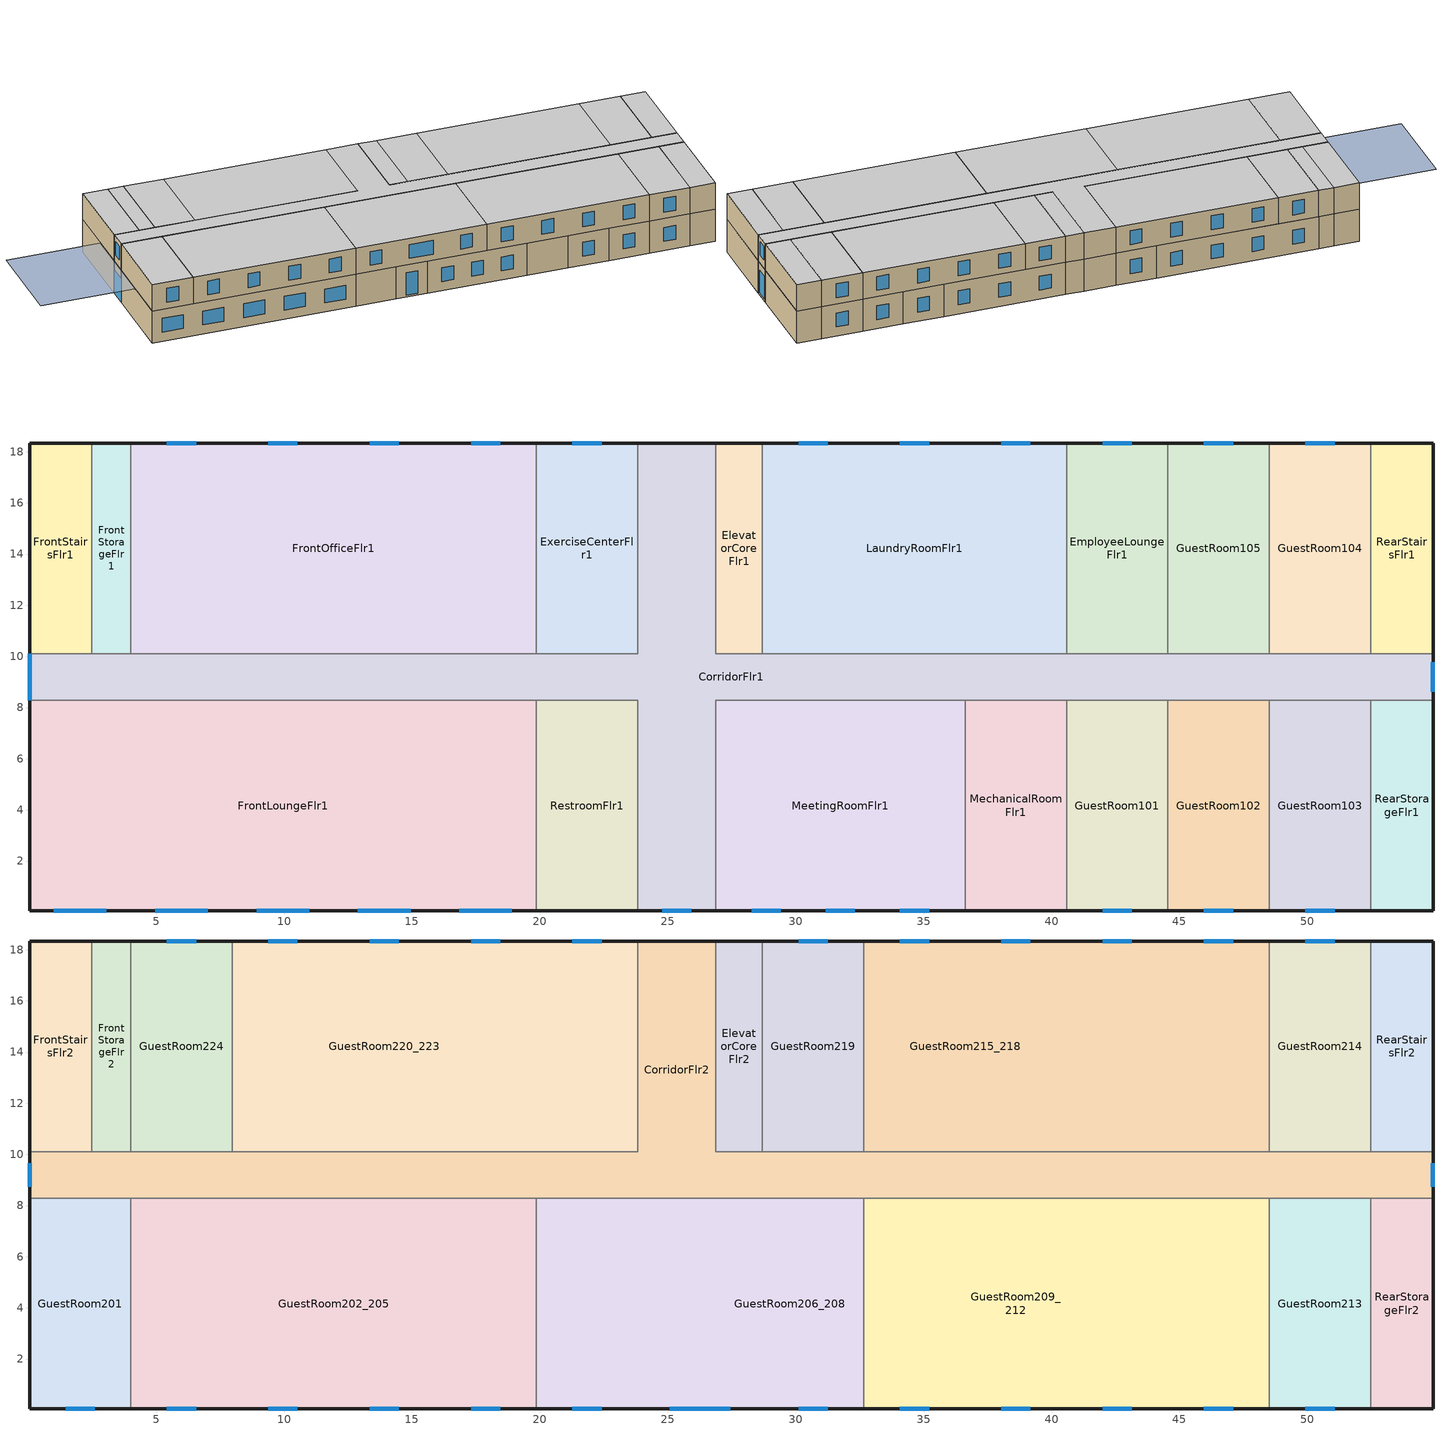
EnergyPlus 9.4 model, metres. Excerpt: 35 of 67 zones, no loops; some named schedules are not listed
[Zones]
CorridorFlr1
 floor ground (ext-slab): 54.91,8.28 26.87,8.28 26.87,0.05 23.82,0.05 23.82,8.28 0.05,8.28 0.05,10.11 23.82,10.11 23.82,18.34 26.87,18.34 26.87,10.11 54.91,10.11 z0
 wall outside (Steel Frame Res Ext Wall): 54.91,8.28 54.91,10.11 / 26.87,18.34 23.82,18.34 / 0.05,10.11 0.05,8.28 / 23.82,0.05 26.87,0.05 z0:3.35
 wall to GuestRoom104 (int-walls): 52.47,10.11 48.51,10.11 z0:3.35
 wall to GuestRoom105 (int-walls): 48.51,10.11 44.55,10.11 z0:3.35
 wall to EmployeeLoungeFlr1 (int-walls): 44.55,10.11 40.59,10.11 z0:3.35
 wall to LaundryRoomFlr1 (int-walls): 40.59,10.11 28.7,10.11 z0:3.35
 wall to ElevatorCoreFlr1 (int-walls): 28.7,10.11 26.87,10.11 26.87,18.34 z0:3.35
 wall to ExerciseCenterFlr1 (int-walls): 23.82,18.34 23.82,10.11 19.86,10.11 z0:3.35
 wall to FrontOfficeFlr1 (int-walls): 19.86,10.11 4.01,10.11 z0:3.35
 wall to FrontStorageFlr1 (int-walls): 4.01,10.11 2.49,10.11 z0:3.35
 wall to FrontStairsFlr1 (int-walls): 2.49,10.11 0.05,10.11 z0:3.35
 wall to FrontLoungeFlr1 (int-walls): 0.05,8.28 19.86,8.28 z0:3.35
 wall to RestroomFlr1 (int-walls): 19.86,8.28 23.82,8.28 23.82,0.05 z0:3.35
 wall to MeetingRoomFlr1 (int-walls): 26.87,0.05 26.87,8.28 36.62,8.28 z0:3.35
 wall to MechanicalRoomFlr1 (int-walls): 36.62,8.28 40.59,8.28 z0:3.35
 wall to GuestRoom101 (int-walls): 40.59,8.28 44.55,8.28 z0:3.35
 wall to GuestRoom102 (int-walls): 44.55,8.28 48.51,8.28 z0:3.35
 wall to GuestRoom103 (int-walls): 48.51,8.28 52.47,8.28 z0:3.35
 wall to RearStorageFlr1 (int-walls): 52.47,8.28 54.91,8.28 z0:3.35
 wall to RearStairsFlr1 (int-walls): 54.91,10.11 52.47,10.11 z0:3.35
 window (Window Non-res Fixed): 0.05,10.11 0.05,8.28 z0:2.44; 54.91,8.62 54.91,9.76 / 24.78,0.05 25.92,0.05 z0.19:2.55
ElevatorCoreFlr1
 floor ground (ext-slab): 28.7,10.11 26.87,10.11 26.87,18.34 28.7,18.34 z0
 wall outside (Steel Frame Res Ext Wall): 28.7,18.34 26.87,18.34 z0:3.35
 wall to LaundryRoomFlr1 (int-walls): 28.7,10.11 28.7,18.34 z0:3.35
EmployeeLoungeFlr1
 floor ground (ext-slab): 44.55,10.11 40.59,10.11 40.59,18.34 44.55,18.34 z0
 wall outside (Steel Frame Res Ext Wall): 44.55,18.34 40.59,18.34 z0:3.35
 wall to LaundryRoomFlr1 (int-walls): 40.59,18.34 40.59,10.11 z0:3.35
 wall to GuestRoom105 (int-walls): 44.55,10.11 44.55,18.34 z0:3.35
 window (Window Non-res Fixed): 43.14,18.34 42,18.34 z0.95:2.4
ExerciseCenterFlr1
 floor ground (ext-slab): 23.82,10.11 19.86,10.11 19.86,18.34 23.82,18.34 z0
 wall outside (Steel Frame Res Ext Wall): 23.82,18.34 19.86,18.34 z0:3.35
 wall to FrontOfficeFlr1 (int-walls): 19.86,18.34 19.86,10.11 z0:3.35
 window (Window Non-res Fixed): 22.41,18.34 21.27,18.34 z0.95:2.4
FrontLoungeFlr1
 floor ground (ext-slab): 19.86,0.05 0.05,0.05 0.05,8.28 19.86,8.28 z0
 wall outside (Steel Frame Res Ext Wall): 0.05,8.28 0.05,0.05 19.86,0.05 z0:3.35
 wall to RestroomFlr1 (int-walls): 19.86,0.05 19.86,8.28 z0:3.35
 window (Window Non-res Fixed): 1,0.05 3.06,0.05 / 4.96,0.05 7.02,0.05 / 8.93,0.05 10.98,0.05 / 12.89,0.05 14.94,0.05 / 16.85,0.05 18.91,0.05 z0.95:2.4
FrontOfficeFlr1
 floor ground (ext-slab): 19.86,10.11 4.01,10.11 4.01,18.34 19.86,18.34 z0
 wall outside (Steel Frame Res Ext Wall): 19.86,18.34 4.01,18.34 z0:3.35
 wall to FrontStorageFlr1 (int-walls): 4.01,18.34 4.01,10.11 z0:3.35
 window (Window Non-res Fixed): 18.45,18.34 17.31,18.34 / 14.49,18.34 13.35,18.34 / 10.52,18.34 9.38,18.34 / 6.56,18.34 5.42,18.34 z0.95:2.4
FrontStairsFlr1
 floor ground (ext-slab): 2.49,10.11 0.05,10.11 0.05,18.34 2.49,18.34 z0
 wall outside (Steel Frame Res Ext Wall): 2.49,18.34 0.05,18.34 0.05,10.11 z0:3.35
 wall to FrontStorageFlr1 (int-walls): 2.49,10.11 2.49,18.34 z0:3.35
FrontStorageFlr1
 floor ground (ext-slab): 4.01,10.11 2.49,10.11 2.49,18.34 4.01,18.34 z0
 wall outside (Steel Frame Res Ext Wall): 4.01,18.34 2.49,18.34 z0:3.35
GuestRoom101
 floor ground (ext-slab): 44.55,0.05 40.59,0.05 40.59,8.28 44.55,8.28 z0
 wall outside (Steel Frame Res Ext Wall): 40.59,0.05 44.55,0.05 z0:3.35
 wall to GuestRoom102 (int-walls): 44.55,0.05 44.55,8.28 z0:3.35
 wall to MechanicalRoomFlr1 (int-walls): 40.59,8.28 40.59,0.05 z0:3.35
 window (Window Res Fixed): 42,0.05 43.14,0.05 z0.95:2.4
GuestRoom102
 floor ground (ext-slab): 48.51,0.05 44.55,0.05 44.55,8.28 48.51,8.28 z0
 wall outside (Steel Frame Res Ext Wall): 44.55,0.05 48.51,0.05 z0:3.35
 wall to GuestRoom103 (int-walls): 48.51,0.05 48.51,8.28 z0:3.35
 window (Window Res Fixed): 45.96,0.05 47.1,0.05 z0.95:2.4
GuestRoom103
 floor ground (ext-slab): 52.47,0.05 48.51,0.05 48.51,8.28 52.47,8.28 z0
 wall outside (Steel Frame Res Ext Wall): 48.51,0.05 52.47,0.05 z0:3.35
 wall to RearStorageFlr1 (int-walls): 52.47,0.05 52.47,8.28 z0:3.35
 window (Window Res Fixed): 49.92,0.05 51.06,0.05 z0.95:2.4
GuestRoom104
 floor ground (ext-slab): 52.47,10.11 48.51,10.11 48.51,18.34 52.47,18.34 z0
 wall outside (Steel Frame Res Ext Wall): 52.47,18.34 48.51,18.34 z0:3.35
 wall to GuestRoom105 (int-walls): 48.51,18.34 48.51,10.11 z0:3.35
 wall to RearStairsFlr1 (int-walls): 52.47,10.11 52.47,18.34 z0:3.35
 window (Window Res Fixed): 51.06,18.34 49.92,18.34 z0.95:2.4
GuestRoom105
 floor ground (ext-slab): 48.51,10.11 44.55,10.11 44.55,18.34 48.51,18.34 z0
 wall outside (Steel Frame Res Ext Wall): 48.51,18.34 44.55,18.34 z0:3.35
 window (Window Res Fixed): 47.1,18.34 45.96,18.34 z0.95:2.4
LaundryRoomFlr1
 floor ground (ext-slab): 40.59,10.11 28.7,10.11 28.7,18.34 40.59,18.34 z0
 wall outside (Steel Frame Res Ext Wall): 40.59,18.34 28.7,18.34 z0:3.35
 window (Window Non-res Fixed): 39.17,18.34 38.04,18.34 / 35.21,18.34 34.07,18.34 / 31.25,18.34 30.11,18.34 z0.95:2.4
MechanicalRoomFlr1
 floor ground (ext-slab): 40.59,0.05 36.62,0.05 36.62,8.28 40.59,8.28 z0
 wall outside (Steel Frame Res Ext Wall): 36.62,0.05 40.59,0.05 z0:3.35
 wall to MeetingRoomFlr1 (int-walls): 36.62,8.28 36.62,0.05 z0:3.35
MeetingRoomFlr1
 floor ground (ext-slab): 36.62,0.05 26.87,0.05 26.87,8.28 36.62,8.28 z0
 wall outside (Steel Frame Res Ext Wall): 26.87,0.05 36.62,0.05 z0:3.35
 window (Window Non-res Fixed): 28.28,0.05 29.42,0.05 / 34.07,0.05 35.21,0.05 / 31.18,0.05 32.32,0.05 z0.95:2.4
RearStairsFlr1
 floor ground (ext-slab): 54.91,10.11 52.47,10.11 52.47,18.34 54.91,18.34 z0
 wall outside (Steel Frame Res Ext Wall): 54.91,10.11 54.91,18.34 52.47,18.34 z0:3.35
RearStorageFlr1
 floor ground (ext-slab): 54.91,0.05 52.47,0.05 52.47,8.28 54.91,8.28 z0
 wall outside (Steel Frame Res Ext Wall): 52.47,0.05 54.91,0.05 54.91,8.28 z0:3.35
RestroomFlr1
 floor ground (ext-slab): 23.82,0.05 19.86,0.05 19.86,8.28 23.82,8.28 z0
 wall outside (Steel Frame Res Ext Wall): 19.86,0.05 23.82,0.05 z0:3.35
CorridorFlr2
 floor to CorridorFlr1 (INT-FLOOR-TOPSIDE): 54.91,8.28 0.05,8.28 0.05,10.11 23.82,10.11 23.82,18.34 26.87,18.34 26.87,10.11 54.91,10.11 z3.35
 wall outside (Steel Frame Res Ext Wall): 54.91,8.28 54.91,10.11 / 26.87,18.34 23.82,18.34 / 0.05,10.11 0.05,8.28 z3.35:6.1
 wall to GuestRoom214 (int-walls): 52.47,10.11 48.51,10.11 z3.35:6.1
 wall to GuestRoom215_218 (int-walls): 48.51,10.11 32.66,10.11 z3.35:6.1
 wall to GuestRoom219 (int-walls): 32.66,10.11 28.7,10.11 z3.35:6.1
 wall to ElevatorCoreFlr2 (int-walls): 28.7,10.11 26.87,10.11 26.87,18.34 z3.35:6.1
 wall to GuestRoom220_223 (int-walls): 23.82,18.34 23.82,10.11 7.97,10.11 z3.35:6.1
 wall to GuestRoom224 (int-walls): 7.97,10.11 4.01,10.11 z3.35:6.1
 wall to FrontStorageFlr2 (int-walls): 4.01,10.11 2.49,10.11 z3.35:6.1
 wall to FrontStairsFlr2 (int-walls): 2.49,10.11 0.05,10.11 z3.35:6.1
 wall to GuestRoom201 (int-walls): 0.05,8.28 4.01,8.28 z3.35:6.1
 wall to GuestRoom202_205 (int-walls): 4.01,8.28 19.86,8.28 z3.35:6.1
 wall to GuestRoom206_208 (int-walls): 19.86,8.28 32.66,8.28 z3.35:6.1
 wall to GuestRoom209_212 (int-walls): 32.66,8.28 48.51,8.28 z3.35:6.1
 wall to GuestRoom213 (int-walls): 48.51,8.28 52.47,8.28 z3.35:6.1
 wall to RearStorageFlr2 (int-walls): 52.47,8.28 54.91,8.28 z3.35:6.1
 wall to RearStairsFlr2 (int-walls): 54.91,10.11 52.47,10.11 z3.35:6.1
 window (Window Non-res Fixed): 54.91,8.73 54.91,9.66 / 0.05,9.66 0.05,8.73 z4.19:5.61
 ceiling to CorridorFlr3 (INT-FLOOR-UNDERSIDE): 0.05,8.28 54.91,8.28 54.91,10.11 26.87,10.11 26.87,18.34 23.82,18.34 23.82,10.11 0.05,10.11 z6.1
ElevatorCoreFlr2
 floor to ElevatorCoreFlr1 (INT-FLOOR-TOPSIDE): 28.7,10.11 26.87,10.11 26.87,18.34 28.7,18.34 z3.35
 wall outside (Steel Frame Res Ext Wall): 28.7,18.34 26.87,18.34 z3.35:6.1
 wall to GuestRoom219 (int-walls): 28.7,10.11 28.7,18.34 z3.35:6.1
 ceiling to ElevatorCoreFlr3 (INT-FLOOR-UNDERSIDE): 26.87,10.11 28.7,10.11 28.7,18.34 26.87,18.34 z6.1
FrontStairsFlr2
 floor to FrontStairsFlr1 (INT-FLOOR-TOPSIDE): 2.49,10.11 0.05,10.11 0.05,18.34 2.49,18.34 z3.35
 wall outside (Steel Frame Res Ext Wall): 2.49,18.34 0.05,18.34 0.05,10.11 z3.35:6.1
 wall to FrontStorageFlr2 (int-walls): 2.49,10.11 2.49,18.34 z3.35:6.1
 ceiling to FrontStairsFlr3 (INT-FLOOR-UNDERSIDE): 0.05,10.11 2.49,10.11 2.49,18.34 0.05,18.34 z6.1
FrontStorageFlr2
 floor to FrontStorageFlr1 (INT-FLOOR-TOPSIDE): 4.01,10.11 2.49,10.11 2.49,18.34 4.01,18.34 z3.35
 wall outside (Steel Frame Res Ext Wall): 4.01,18.34 2.49,18.34 z3.35:6.1
 wall to GuestRoom224 (int-walls): 4.01,10.11 4.01,18.34 z3.35:6.1
 ceiling to FrontStorageFlr3 (INT-FLOOR-UNDERSIDE): 2.49,10.11 4.01,10.11 4.01,18.34 2.49,18.34 z6.1
GuestRoom201
 floor to FrontLoungeFlr1 (INT-FLOOR-TOPSIDE): 4.01,0.05 0.05,0.05 0.05,8.28 4.01,8.28 z3.35
 wall outside (Steel Frame Res Ext Wall): 0.05,8.28 0.05,0.05 4.01,0.05 z3.35:6.1
 wall to GuestRoom202_205 (int-walls): 4.01,0.05 4.01,8.28 z3.35:6.1
 window (Window Res Fixed): 1.46,0.05 2.6,0.05 z4:5.45
 ceiling to GuestRoom301 (INT-FLOOR-UNDERSIDE): 0.05,0.05 4.01,0.05 4.01,8.28 0.05,8.28 z6.1
GuestRoom202_205
 floor to FrontLoungeFlr1 (INT-FLOOR-TOPSIDE): 19.86,0.05 4.01,0.05 4.01,8.28 19.86,8.28 z3.35
 wall outside (Steel Frame Res Ext Wall): 4.01,0.05 19.86,0.05 z3.35:6.1
 wall to GuestRoom206_208 (int-walls): 19.86,0.05 19.86,8.28 z3.35:6.1
 window (Window Res Fixed): 5.42,0.05 6.56,0.05 / 9.38,0.05 10.52,0.05 / 13.35,0.05 14.49,0.05 / 17.31,0.05 18.45,0.05 z4:5.45
 ceiling to GuestRoom302_305 (INT-FLOOR-UNDERSIDE): 4.01,0.05 19.86,0.05 19.86,8.28 4.01,8.28 z6.1
GuestRoom206_208
 floor to CorridorFlr1 (INT-FLOOR-TOPSIDE): 26.87,0.05 23.82,0.05 23.82,8.28 26.87,8.28 z3.35
 floor to RestroomFlr1 (INT-FLOOR-TOPSIDE): 23.82,0.05 19.86,0.05 19.86,8.28 23.82,8.28 z3.35
 floor to MeetingRoomFlr1 (INT-FLOOR-TOPSIDE): 32.66,0.05 26.87,0.05 26.87,8.28 32.66,8.28 z3.35
 wall outside (Steel Frame Res Ext Wall): 19.86,0.05 32.66,0.05 z3.35:6.1
 wall to GuestRoom209_212 (int-walls): 32.66,0.05 32.66,8.28 z3.35:6.1
 window (Window Res Fixed): 21.27,0.05 22.41,0.05 / 25.08,0.05 27.44,0.05 / 30.11,0.05 31.25,0.05 z4:5.45
 ceiling to GuestRoom306_308 (INT-FLOOR-UNDERSIDE): 19.86,0.05 32.66,0.05 32.66,8.28 19.86,8.28 z6.1
GuestRoom209_212
 floor to MeetingRoomFlr1 (INT-FLOOR-TOPSIDE): 36.62,0.05 32.66,0.05 32.66,8.28 36.62,8.28 z3.35
 floor to MechanicalRoomFlr1 (INT-FLOOR-TOPSIDE): 40.59,0.05 36.62,0.05 36.62,8.28 40.59,8.28 z3.35
 floor to GuestRoom101 (INT-FLOOR-TOPSIDE): 44.55,0.05 40.59,0.05 40.59,8.28 44.55,8.28 z3.35
 floor to GuestRoom102 (INT-FLOOR-TOPSIDE): 48.51,0.05 44.55,0.05 44.55,8.28 48.51,8.28 z3.35
 wall outside (Steel Frame Res Ext Wall): 32.66,0.05 48.51,0.05 z3.35:6.1
 wall to GuestRoom213 (int-walls): 48.51,0.05 48.51,8.28 z3.35:6.1
 window (Window Res Fixed): 34.07,0.05 35.21,0.05 / 38.04,0.05 39.17,0.05 / 42,0.05 43.14,0.05 / 45.96,0.05 47.1,0.05 z4:5.45
 ceiling to GuestRoom309_312 (INT-FLOOR-UNDERSIDE): 32.66,0.05 48.51,0.05 48.51,8.28 32.66,8.28 z6.1
GuestRoom213
 floor to GuestRoom103 (INT-FLOOR-TOPSIDE): 52.47,0.05 48.51,0.05 48.51,8.28 52.47,8.28 z3.35
 wall outside (Steel Frame Res Ext Wall): 48.51,0.05 52.47,0.05 z3.35:6.1
 wall to RearStorageFlr2 (int-walls): 52.47,0.05 52.47,8.28 z3.35:6.1
 window (Window Res Fixed): 49.92,0.05 51.06,0.05 z4:5.45
 ceiling to GuestRoom313 (INT-FLOOR-UNDERSIDE): 48.51,0.05 52.47,0.05 52.47,8.28 48.51,8.28 z6.1
GuestRoom214
 floor to GuestRoom104 (INT-FLOOR-TOPSIDE): 52.47,10.11 48.51,10.11 48.51,18.34 52.47,18.34 z3.35
 wall outside (Steel Frame Res Ext Wall): 52.47,18.34 48.51,18.34 z3.35:6.1
 wall to GuestRoom215_218 (int-walls): 48.51,18.34 48.51,10.11 z3.35:6.1
 wall to RearStairsFlr2 (int-walls): 52.47,10.11 52.47,18.34 z3.35:6.1
 window (Window Res Fixed): 51.06,18.34 49.92,18.34 z4:5.45
 ceiling to GuestRoom314 (INT-FLOOR-UNDERSIDE): 48.51,10.11 52.47,10.11 52.47,18.34 48.51,18.34 z6.1
GuestRoom215_218
 floor to GuestRoom105 (INT-FLOOR-TOPSIDE): 48.51,10.11 44.55,10.11 44.55,18.34 48.51,18.34 z3.35
 floor to EmployeeLoungeFlr1 (INT-FLOOR-TOPSIDE): 44.55,10.11 40.59,10.11 40.59,18.34 44.55,18.34 z3.35
 floor to LaundryRoomFlr1 (INT-FLOOR-TOPSIDE): 40.59,10.11 32.66,10.11 32.66,18.34 40.59,18.34 z3.35
 wall outside (Steel Frame Res Ext Wall): 48.51,18.34 32.66,18.34 z3.35:6.1
 wall to GuestRoom219 (int-walls): 32.66,18.34 32.66,10.11 z3.35:6.1
 window (Window Res Fixed): 47.1,18.34 45.96,18.34 / 43.14,18.34 42,18.34 / 39.17,18.34 38.04,18.34 / 35.21,18.34 34.07,18.34 z4:5.45
 ceiling to GuestRoom315_318 (INT-FLOOR-UNDERSIDE): 32.66,10.11 48.51,10.11 48.51,18.34 32.66,18.34 z6.1
GuestRoom219
 floor to LaundryRoomFlr1 (INT-FLOOR-TOPSIDE): 32.66,10.11 28.7,10.11 28.7,18.34 32.66,18.34 z3.35
 wall outside (Steel Frame Res Ext Wall): 32.66,18.34 28.7,18.34 z3.35:6.1
 window (Window Res Fixed): 31.25,18.34 30.11,18.34 z4:5.45
 ceiling to GuestRoom319 (INT-FLOOR-UNDERSIDE): 28.7,10.11 32.66,10.11 32.66,18.34 28.7,18.34 z6.1
GuestRoom220_223
 floor to ExerciseCenterFlr1 (INT-FLOOR-TOPSIDE): 23.82,10.11 19.86,10.11 19.86,18.34 23.82,18.34 z3.35
 floor to FrontOfficeFlr1 (INT-FLOOR-TOPSIDE): 19.86,10.11 7.97,10.11 7.97,18.34 19.86,18.34 z3.35
 wall outside (Steel Frame Res Ext Wall): 23.82,18.34 7.97,18.34 z3.35:6.1
 wall to GuestRoom224 (int-walls): 7.97,18.34 7.97,10.11 z3.35:6.1
 window (Window Res Fixed): 22.41,18.34 21.27,18.34 / 18.45,18.34 17.31,18.34 / 14.49,18.34 13.35,18.34 / 10.52,18.34 9.38,18.34 z4:5.45
 ceiling to GuestRoom320_323 (INT-FLOOR-UNDERSIDE): 7.97,10.11 23.82,10.11 23.82,18.34 7.97,18.34 z6.1
GuestRoom224
 floor to FrontOfficeFlr1 (INT-FLOOR-TOPSIDE): 7.97,10.11 4.01,10.11 4.01,18.34 7.97,18.34 z3.35
 wall outside (Steel Frame Res Ext Wall): 7.97,18.34 4.01,18.34 z3.35:6.1
 window (Window Res Fixed): 6.56,18.34 5.42,18.34 z4:5.45
 ceiling to GuestRoom324 (INT-FLOOR-UNDERSIDE): 4.01,10.11 7.97,10.11 7.97,18.34 4.01,18.34 z6.1
RearStairsFlr2
 floor to RearStairsFlr1 (INT-FLOOR-TOPSIDE): 54.91,10.11 52.47,10.11 52.47,18.34 54.91,18.34 z3.35
 wall outside (Steel Frame Res Ext Wall): 54.91,10.11 54.91,18.34 52.47,18.34 z3.35:6.1
 ceiling to RearStairsFlr3 (INT-FLOOR-UNDERSIDE): 52.47,10.11 54.91,10.11 54.91,18.34 52.47,18.34 z6.1
RearStorageFlr2
 floor to RearStorageFlr1 (INT-FLOOR-TOPSIDE): 54.91,0.05 52.47,0.05 52.47,8.28 54.91,8.28 z3.35
 wall outside (Steel Frame Res Ext Wall): 52.47,0.05 54.91,0.05 54.91,8.28 z3.35:6.1
 ceiling to RearStorageFlr3 (INT-FLOOR-UNDERSIDE): 52.47,0.05 54.91,0.05 54.91,8.28 52.47,8.28 z6.1
shading: 0,4.57 0,13.72 -9.14,13.72 -9.14,4.57 z3.35
[Building]
Ref Bldg Small Hotel New2004_v1.3_5.0: Loads convergence tolerance value=0.04; Maximum number of warmup days=25; Minimum number of warmup days=6; North axis=0; Solar distribution=FullInteriorAndExterior; Temperature convergence tolerance value=0.2; Terrain=City
[Site:GroundTemperature:BuildingSurface]
19.527, 19.502, 19.536, 19.598, 20.002, 21.64, 22.225, 22.375, 21.449, 20.121, 19.802, 19.633
[Site:Location]
USA IL-CHICAGO-OHARE: Elevation=190; Latitude=41.77; Longitude=-87.75; Time zone=-6
[Site:WaterMainsTemperature]
Annual average outdoor air temperature=9.69; Calculation method=Correlation; Maximum difference in monthly average outdoor air temperatures=28.1
[SizingPeriod:DesignDay] Barometric pressure=99063; Day of month=21; Daylight saving time indicator=No; Humidity condition type=WetBulb; Rain indicator=No; Snow indicator=No; Solar model indicator=ASHRAEClearSky
Name | Daily dry bulb temperature range | Day type | Maximum dry bulb temperature | Month | Sky clearness | Wetbulb or dewpoint at maximum dry bulb | Wind direction | Wind speed
CHICAGO Ann Clg .4% Condns WB=>MDB | 10.7 | SummerDesignDay | 31.2 | 7 | 1 | 25.5 | 230 | 5.3
CHICAGO Ann Htg 99.6% Condns DB | 0 | WinterDesignDay | -20.6 | 1 | 0 | -20.6 | 270 | 4.9
[Construction]
INT-FLOOR-TOPSIDE: MAT-CC05 4 HW CONCRETE, CP02 CARPET PAD
INT-FLOOR-UNDERSIDE: CP02 CARPET PAD, MAT-CC05 4 HW CONCRETE
InteriorFurnishings: Std Wood 6inch
Steel Frame Res Ext Wall: Wood Siding, Steel Frame Res Wall Insulation, 1/2IN Gypsum
Window Non-res Fixed: NonRes Fixed Assembly Window
Window Res Fixed: Res Fixed Assembly Window
ext-slab: HW CONCRETE, CP02 CARPET PAD
int-walls: 1/2IN Gypsum, 1/2IN Gypsum
[Material] Thermal absorptance=0.9
Name | Conductivity | Density | Roughness | Solar absorptance | Specific heat | Thickness | Visible absorptance
1/2IN Gypsum | 0.16 | 784.9 | Smooth | 0.92 | 830 | 0.0127 | 0.92
HW CONCRETE; MAT-CC05 4 HW CONCRETE | 1.311 | 2240 | Rough | 0.7 | 836.8 | 0.1016 | 0.7
Std Wood 6inch | 0.12 | 540 | MediumSmooth | 0.7 | 1210 | 0.15 | 0.7
Steel Frame Res Wall Insulation | 0.049 | 265 | MediumRough | 0.7 | 836.8 | 0.119161 | 0.7
Wood Siding | 0.11 | 544.62 | MediumSmooth | 0.78 | 1210 | 0.01 | 0.78
[Material:NoMass]
CP02 CARPET PAD: Roughness=VeryRough; Solar absorptance=0.7; Thermal absorptance=0.9; Thermal resistance=0.2165; Visible absorptance=0.8
[WindowMaterial:SimpleGlazingSystem] Solar heat gain coefficient=0.39; U factor=3.23646
NonRes Fixed Assembly Window; Res Fixed Assembly Window
[DesignSpecification:OutdoorAir] Outdoor air method=Flow/Zone
Name | Outdoor air flow per zone
SZ DSOA FrontStairsFlr1; SZ DSOA FrontStairsFlr2; SZ DSOA FrontStorageFlr1; SZ DSOA FrontStorageFlr2; SZ DSOA RearStairsFlr1; SZ DSOA RearStairsFlr2; SZ DSOA RearStorageFlr1; SZ DSOA RearStorageFlr2
SZ DSOA GuestRoom101; SZ DSOA GuestRoom102; SZ DSOA GuestRoom103; SZ DSOA GuestRoom104; SZ DSOA GuestRoom105; SZ DSOA GuestRoom201; SZ DSOA GuestRoom213; SZ DSOA GuestRoom214; SZ DSOA GuestRoom219; SZ DSOA GuestRoom224 | 0.01416
SZ DSOA GuestRoom202_205; SZ DSOA GuestRoom209_212; SZ DSOA GuestRoom215_218; SZ DSOA GuestRoom220_223 | 0.05664
SZ DSOA GuestRoom206_208 | 0.04248
[ElectricEquipment] Fraction latent=0; Fraction lost=0
Name | Zone or zonelist | Design level | Design level calculation method | End use subcategory | Fraction radiant | Schedule | Watts per zone floor area
ElevatorCoreFlr1_Elevators_Equip | ElevatorCoreFlr1 | 32109.9 | EquipmentLevel | Elevators | 0.5 | BLDG_ELEVATORS
EmployeeLoungeFlr1_PlugMisc_Equip | EmployeeLoungeFlr1 |  | Watts/Area | General | 0.5 | EmployeeLounge_Eqp_Sch | 77.16
ExerciseCenterFlr1_PlugMisc_Equip | ExerciseCenterFlr1 |  | Watts/Area | General | 0.5 | ExerciseRoom_Eqp_Sch | 11.5
FrontLoungeFlr1_PlugMisc_Equip | FrontLoungeFlr1 |  | Watts/Area | General | 0.5 | EmployeeLounge_Eqp_Sch | 15.4
FrontOfficeFlr1_PlugMisc_Equip | FrontOfficeFlr1 |  | Watts/Area | General | 0.5 | Office_Eqp_Sch | 12.9
GuestRoom101_PlugMisc_Equip | GuestRoom101 |  | Watts/Area | General | 0.5 | GuestRoom_Eqp_Sch | 14.3
GuestRoom102_PlugMisc_Equip | GuestRoom102 |  | Watts/Area | General | 0.5 | GuestRoom_Eqp_Sch | 14.3
GuestRoom103_PlugMisc_Equip | GuestRoom103 |  | Watts/Area | General | 0.5 | GuestRoom_Eqp_Sch | 14.3
GuestRoom104_PlugMisc_Equip | GuestRoom104 |  | Watts/Area | General | 0.5 | GuestRoom_Eqp_Sch | 14.3
GuestRoom105_PlugMisc_Equip | GuestRoom105 |  | Watts/Area | General | 0.5 | GuestRoom_Eqp_Sch | 14.3
GuestRoom201_PlugMisc_Equip | GuestRoom201 |  | Watts/Area | General | 0.5 | GuestRoom_Eqp_Sch | 14.3
GuestRoom202_205_PlugMisc_Equip | GuestRoom202_205 |  | Watts/Area | General | 0.5 | GuestRoom_Eqp_Sch | 14.3
GuestRoom206_208_PlugMisc_Equip | GuestRoom206_208 |  | Watts/Area | General | 0.5 | GuestRoom_Eqp_Sch | 14.3
GuestRoom209_212_PlugMisc_Equip | GuestRoom209_212 |  | Watts/Area | General | 0.5 | GuestRoom_Eqp_Sch | 14.3
GuestRoom213_PlugMisc_Equip | GuestRoom213 |  | Watts/Area | General | 0.5 | GuestRoom_Eqp_Sch | 14.3
GuestRoom214_PlugMisc_Equip | GuestRoom214 |  | Watts/Area | General | 0.5 | GuestRoom_Eqp_Sch | 14.3
GuestRoom215_218_PlugMisc_Equip | GuestRoom215_218 |  | Watts/Area | General | 0.5 | GuestRoom_Eqp_Sch | 14.3
GuestRoom219_PlugMisc_Equip | GuestRoom219 |  | Watts/Area | General | 0.5 | GuestRoom_Eqp_Sch | 14.3
GuestRoom220_223_PlugMisc_Equip | GuestRoom220_223 |  | Watts/Area | General | 0.5 | GuestRoom_Eqp_Sch | 14.3
GuestRoom224_PlugMisc_Equip | GuestRoom224 |  | Watts/Area | General | 0.5 | GuestRoom_Eqp_Sch | 14.3
LaundryRoomFlr1_LaundryWashers_Equip | LaundryRoomFlr1 | 2140 | EquipmentLevel | LaundryWashers | 0.2 | LaundryRoom_Eqp_Elec_Sch
MeetingRoomFlr1_PlugMisc_Equip | MeetingRoomFlr1 |  | Watts/Area | General | 0.5 | MeetingRoom_Eqp_Sch | 12.9
RestroomFlr1_PlugMisc_Equip | RestroomFlr1 |  | Watts/Area | General | 0.5 | BLDG_EQUIP_SCH | 10.76
[Exterior:Lights]
Exterior Facade Lighting: Control option=AstronomicalClock; Design level=7536; End use subcategory=Exterior Facade Lighting; Schedule=ALWAYS_ON
[GasEquipment]
LaundryRoomFlr1_LaundryDryers_Equip: Zone or zonelist=LaundryRoomFlr1; Design level=18025; Design level calculation method=EquipmentLevel; End use subcategory=LaundryDryers; Fraction latent=0; Fraction lost=0.5; Fraction radiant=0.2; Schedule=LaundryRoom_Eqp_Gas_Sch
[InternalMass] Construction=InteriorFurnishings
Name | Zone or zonelist | Surface area
CorridorFlr1 Internal Mass | CorridorFlr1 | 301.0117
CorridorFlr2 Internal Mass | CorridorFlr2 | 250.8404
ElevatorCoreFlr1 Internal Mass | ElevatorCoreFlr1 | 30.1006
EmployeeLoungeFlr1 Internal Mass | EmployeeLoungeFlr1 | 65.2179
ExerciseCenterFlr1 Internal Mass | ExerciseCenterFlr1 | 65.2179
FrontLoungeFlr1 Internal Mass | FrontLoungeFlr1 | 326.1134
FrontOfficeFlr1 Internal Mass | FrontOfficeFlr1 | 260.8717
FrontStairsFlr1 Internal Mass | FrontStairsFlr1 | 40.1341
FrontStairsFlr2 Internal Mass | FrontStairsFlr2 | 40.1341
FrontStorageFlr1 Internal Mass | FrontStorageFlr1 | 25.0838
FrontStorageFlr2 Internal Mass | FrontStorageFlr2 | 25.0838
GuestRoom101 Internal Mass | GuestRoom101 | 65.2227
GuestRoom102 Internal Mass | GuestRoom102 | 65.2227
GuestRoom103 Internal Mass | GuestRoom103 | 65.2227
GuestRoom104 Internal Mass | GuestRoom104 | 65.2179
GuestRoom105 Internal Mass | GuestRoom105 | 65.2179
GuestRoom201 Internal Mass | GuestRoom201 | 65.2227
GuestRoom202_205 Internal Mass | GuestRoom202_205 | 260.8908
GuestRoom206_208 Internal Mass | GuestRoom206_208 | 210.7195
GuestRoom209_212 Internal Mass | GuestRoom209_212 | 260.8908
GuestRoom213 Internal Mass | GuestRoom213 | 65.2227
GuestRoom214 Internal Mass | GuestRoom214 | 65.2179
GuestRoom215_218 Internal Mass | GuestRoom215_218 | 260.8717
GuestRoom219 Internal Mass | GuestRoom219 | 65.2179
GuestRoom220_223 Internal Mass | GuestRoom220_223 | 260.8717
GuestRoom224 Internal Mass | GuestRoom224 | 65.2179
LaundryRoomFlr1 Internal Mass | LaundryRoomFlr1 | 195.6538
MechanicalRoomFlr1 Internal Mass | MechanicalRoomFlr1 | 65.2227
MeetingRoomFlr1 Internal Mass | MeetingRoomFlr1 | 160.5482
RearStairsFlr1 Internal Mass | RearStairsFlr1 | 40.144
RearStairsFlr2 Internal Mass | RearStairsFlr2 | 40.144
RearStorageFlr1 Internal Mass | RearStorageFlr1 | 40.1469
RearStorageFlr2 Internal Mass | RearStorageFlr2 | 40.1469
RestroomFlr1 Internal Mass | RestroomFlr1 | 65.2227
[Lights] Design level calculation method=Watts/Area; End use subcategory=General; Fraction radiant=0.7; Fraction replaceable=1; Fraction visible=0.2; Return air fraction=0; Return air fraction calculated from plenum temperature=No
Name | Zone or zonelist | Schedule | Watts per zone floor area
CorridorFlr1_Lights | CorridorFlr1 | Corridor_Ltg_Sch | 5.38
CorridorFlr2_Lights | CorridorFlr2 | Corridor_Ltg_Sch | 5.38
EmployeeLoungeFlr1_Lights | EmployeeLoungeFlr1 | EmployeeLounge_Ltg_Sch | 12.9
ExerciseCenterFlr1_Lights | ExerciseCenterFlr1 | ExerciseRoom_Ltg_Sch_Base | 9.7
FrontLoungeFlr1_Lights | FrontLoungeFlr1 | EmployeeLounge_Ltg_Sch | 11.84
FrontOfficeFlr1_Lights | FrontOfficeFlr1 | Office_Ltg_Sch_Base | 11.84
FrontStairsFlr1_Lights | FrontStairsFlr1 | Corridor_Ltg_Sch | 6.46
FrontStairsFlr2_Lights | FrontStairsFlr2 | Corridor_Ltg_Sch | 6.46
FrontStorageFlr1_Lights | FrontStorageFlr1 | Storage_Ltg_Sch | 8.6
FrontStorageFlr2_Lights | FrontStorageFlr2 | Storage_Ltg_Sch | 8.6
GuestRoom101_Lights | GuestRoom101 | GuestRoom_Ltg_Sch_Base | 11.84
GuestRoom102_Lights | GuestRoom102 | GuestRoom_Ltg_Sch_Base | 11.84
GuestRoom103_Lights | GuestRoom103 | GuestRoom_Ltg_Sch_Base | 11.84
GuestRoom104_Lights | GuestRoom104 | GuestRoom_Ltg_Sch_Base | 11.84
GuestRoom105_Lights | GuestRoom105 | GuestRoom_Ltg_Sch_Base | 11.84
GuestRoom201_Lights | GuestRoom201 | GuestRoom_Ltg_Sch_Base | 11.84
GuestRoom202_205_Lights | GuestRoom202_205 | GuestRoom_Ltg_Sch_Base | 11.84
GuestRoom206_208_Lights | GuestRoom206_208 | GuestRoom_Ltg_Sch_Base | 11.84
GuestRoom209_212_Lights | GuestRoom209_212 | GuestRoom_Ltg_Sch_Base | 11.84
GuestRoom213_Lights | GuestRoom213 | GuestRoom_Ltg_Sch_Base | 11.84
GuestRoom214_Lights | GuestRoom214 | GuestRoom_Ltg_Sch_Base | 11.84
GuestRoom215_218_Lights | GuestRoom215_218 | GuestRoom_Ltg_Sch_Base | 11.84
GuestRoom219_Lights | GuestRoom219 | GuestRoom_Ltg_Sch_Base | 11.84
GuestRoom220_223_Lights | GuestRoom220_223 | GuestRoom_Ltg_Sch_Base | 11.84
GuestRoom224_Lights | GuestRoom224 | GuestRoom_Ltg_Sch_Base | 11.84
LaundryRoomFlr1_Lights | LaundryRoomFlr1 | LaundryRoom_Ltg_Sch | 6.46
MechanicalRoomFlr1_Lights | MechanicalRoomFlr1 | BLDG_LIGHT_SCH | 16.16
MeetingRoomFlr1_Lights | MeetingRoomFlr1 | MeetingRoom_Ltg_Sch_Base | 14
RearStairsFlr1_Lights | RearStairsFlr1 | Corridor_Ltg_Sch | 6.46
RearStairsFlr2_Lights | RearStairsFlr2 | Corridor_Ltg_Sch | 6.46
RearStorageFlr1_Lights | RearStorageFlr1 | Storage_Ltg_Sch | 8.6
RearStorageFlr2_Lights | RearStorageFlr2 | Storage_Ltg_Sch | 8.6
RestroomFlr1_Lights | RestroomFlr1 | BLDG_LIGHT_SCH | 9.7
[People] Activity level schedule=ACTIVITY_SCH; Air velocity schedule=AIR_VELO_SCH; Clothing insulation calculation method=ClothingInsulationSchedule; Clothing insulation schedule=CLOTHING_SCH; Enable ashrae 55 comfort warnings=No; Fraction radiant=0.3; Mean radiant temperature calculation type=ZoneAveraged; Sensible heat fraction=Autocalculate; Thermal comfort model 1 type=Fanger; Work efficiency schedule=WORK_EFF_SCH
Name | Zone or zonelist | Number of people | Number of people calculation method | Number of people schedule | Zone floor area per person
EmployeeLoungeFlr1 People | EmployeeLoungeFlr1 | 11 | People | EmployeeLounge_Occ_Sch
ExerciseCenterFlr1 People | ExerciseCenterFlr1 | 11 | People | ExerciseRoom_Occ_Sch
FrontLoungeFlr1 People | FrontLoungeFlr1 |  | Area/Person | EmployeeLounge_Occ_Sch | 3.08
FrontOfficeFlr1 People | FrontOfficeFlr1 | 10 | People | Office_Occ_Sch | 23.41
GuestRoom101 People | GuestRoom101 |  | Area/Person | GuestRoom_Occ_Sch | 23.41
GuestRoom102 People | GuestRoom102 |  | Area/Person | GuestRoom_Occ_Sch | 23.41
GuestRoom103 People | GuestRoom103 |  | Area/Person | GuestRoom_Occ_Sch | 23.41
GuestRoom104 People | GuestRoom104 |  | Area/Person | GuestRoom_Occ_Sch | 23.41
GuestRoom105 People | GuestRoom105 |  | Area/Person | GuestRoom_Occ_Sch | 23.41
GuestRoom201 People | GuestRoom201 |  | Area/Person | GuestRoom_Occ_Sch | 23.41
GuestRoom202_205 People | GuestRoom202_205 |  | Area/Person | GuestRoom_Occ_Sch | 23.41
GuestRoom206_208 People | GuestRoom206_208 |  | Area/Person | GuestRoom_Occ_Sch | 21.74
GuestRoom209_212 People | GuestRoom209_212 |  | Area/Person | GuestRoom_Occ_Sch | 23.41
GuestRoom213 People | GuestRoom213 |  | Area/Person | GuestRoom_Occ_Sch | 23.41
GuestRoom214 People | GuestRoom214 |  | Area/Person | GuestRoom_Occ_Sch | 23.41
GuestRoom215_218 People | GuestRoom215_218 |  | Area/Person | GuestRoom_Occ_Sch | 23.41
GuestRoom219 People | GuestRoom219 |  | Area/Person | GuestRoom_Occ_Sch | 23.41
GuestRoom220_223 People | GuestRoom220_223 |  | Area/Person | GuestRoom_Occ_Sch | 23.41
GuestRoom224 People | GuestRoom224 |  | Area/Person | GuestRoom_Occ_Sch | 23.41
LaundryRoomFlr1 People | LaundryRoomFlr1 | 11 | People | LaundryRoom_Occ_Sch
MeetingRoomFlr1 People | MeetingRoomFlr1 |  | Area/Person | MeetingRoom_Occ_Sch | 1.87
RestroomFlr1 People | RestroomFlr1 | 1 | People | BLDG_OCC_SCH
[Sizing:Zone] Account for dedicated outdoor air system=No; Cooling design air flow method=DesignDay; Dedicated outdoor air high setpoint temperature for design=Autosize; Dedicated outdoor air low setpoint temperature for design=Autosize; Dedicated outdoor air system control strategy=NeutralSupplyAir; Heating design air flow method=DesignDay; Zone cooling design supply air humidity ratio=0.0085; Zone cooling design supply air temperature=14; Zone cooling design supply air temperature input method=SupplyAirTemperature; Zone heating design supply air humidity ratio=0.008; Zone heating design supply air temperature=40; Zone heating design supply air temperature input method=SupplyAirTemperature
Name | Design specification outdoor air object
FrontStairsFlr1 | SZ DSOA FrontStairsFlr1
FrontStairsFlr2 | SZ DSOA FrontStairsFlr2
FrontStorageFlr1 | SZ DSOA FrontStorageFlr1
FrontStorageFlr2 | SZ DSOA FrontStorageFlr2
GuestRoom101 | SZ DSOA GuestRoom101
GuestRoom102 | SZ DSOA GuestRoom102
GuestRoom103 | SZ DSOA GuestRoom103
GuestRoom104 | SZ DSOA GuestRoom104
GuestRoom105 | SZ DSOA GuestRoom105
GuestRoom201 | SZ DSOA GuestRoom201
GuestRoom202_205 | SZ DSOA GuestRoom202_205
GuestRoom206_208 | SZ DSOA GuestRoom206_208
GuestRoom209_212 | SZ DSOA GuestRoom209_212
GuestRoom213 | SZ DSOA GuestRoom213
GuestRoom214 | SZ DSOA GuestRoom214
GuestRoom215_218 | SZ DSOA GuestRoom215_218
GuestRoom219 | SZ DSOA GuestRoom219
GuestRoom220_223 | SZ DSOA GuestRoom220_223
GuestRoom224 | SZ DSOA GuestRoom224
RearStairsFlr1 | SZ DSOA RearStairsFlr1
RearStairsFlr2 | SZ DSOA RearStairsFlr2
RearStorageFlr1 | SZ DSOA RearStorageFlr1
RearStorageFlr2 | SZ DSOA RearStorageFlr2
[ThermostatSetpoint:DualSetpoint]
Name | Cooling setpoint temperature schedule | Heating setpoint temperature schedule
FrontStairsFlr1 DualSPSched; FrontStairsFlr2 DualSPSched; FrontStorageFlr1 DualSPSched; FrontStorageFlr2 DualSPSched; RearStairsFlr1 DualSPSched; RearStairsFlr2 DualSPSched; RearStorageFlr1 DualSPSched; RearStorageFlr2 DualSPSched | UnitHeater_ClgSP_Sch | UnitHeater_HtgSP_Sch
GuestRoom101 DualSPSched; GuestRoom102 DualSPSched; GuestRoom103 DualSPSched; GuestRoom104 DualSPSched; GuestRoom105 DualSPSched; GuestRoom201 DualSPSched; GuestRoom202_205 DualSPSched; GuestRoom206_208 DualSPSched; GuestRoom209_212 DualSPSched; GuestRoom213 DualSPSched; GuestRoom214 DualSPSched; GuestRoom215_218 DualSPSched; GuestRoom219 DualSPSched; GuestRoom220_223 DualSPSched; GuestRoom224 DualSPSched | CLGSETP_SCH | HTGSETP_SCH
[Zone] Floor area=Autocalculate; Multiplier=1; Part of total floor area=Yes; Type=1
CorridorFlr1; CorridorFlr2; ElevatorCoreFlr1; ElevatorCoreFlr2; EmployeeLoungeFlr1; ExerciseCenterFlr1; FrontLoungeFlr1; FrontOfficeFlr1; FrontStairsFlr1; FrontStairsFlr2; FrontStorageFlr1; FrontStorageFlr2; GuestRoom101; GuestRoom102; GuestRoom103; GuestRoom104; GuestRoom105; GuestRoom201; GuestRoom202_205; GuestRoom206_208; GuestRoom209_212; GuestRoom213; GuestRoom214; GuestRoom215_218; GuestRoom219; GuestRoom220_223; GuestRoom224; LaundryRoomFlr1; MechanicalRoomFlr1; MeetingRoomFlr1; RearStairsFlr1; RearStairsFlr2; RearStorageFlr1; RearStorageFlr2; RestroomFlr1
[ZoneControl:Thermostat] Control type schedule=Dual Zone Control Type Sched
Name | Zone or zonelist | Control 1
FrontStairsFlr1 Thermostat | FrontStairsFlr1 | FrontStairsFlr1 DualSPSched
FrontStairsFlr2 Thermostat | FrontStairsFlr2 | FrontStairsFlr2 DualSPSched
FrontStorageFlr1 Thermostat | FrontStorageFlr1 | FrontStorageFlr1 DualSPSched
FrontStorageFlr2 Thermostat | FrontStorageFlr2 | FrontStorageFlr2 DualSPSched
GuestRoom101 Thermostat | GuestRoom101 | GuestRoom101 DualSPSched
GuestRoom102 Thermostat | GuestRoom102 | GuestRoom102 DualSPSched
GuestRoom103 Thermostat | GuestRoom103 | GuestRoom103 DualSPSched
GuestRoom104 Thermostat | GuestRoom104 | GuestRoom104 DualSPSched
GuestRoom105 Thermostat | GuestRoom105 | GuestRoom105 DualSPSched
GuestRoom201 Thermostat | GuestRoom201 | GuestRoom201 DualSPSched
GuestRoom202_205 Thermostat | GuestRoom202_205 | GuestRoom202_205 DualSPSched
GuestRoom206_208 Thermostat | GuestRoom206_208 | GuestRoom206_208 DualSPSched
GuestRoom209_212 Thermostat | GuestRoom209_212 | GuestRoom209_212 DualSPSched
GuestRoom213 Thermostat | GuestRoom213 | GuestRoom213 DualSPSched
GuestRoom214 Thermostat | GuestRoom214 | GuestRoom214 DualSPSched
GuestRoom215_218 Thermostat | GuestRoom215_218 | GuestRoom215_218 DualSPSched
GuestRoom219 Thermostat | GuestRoom219 | GuestRoom219 DualSPSched
GuestRoom220_223 Thermostat | GuestRoom220_223 | GuestRoom220_223 DualSPSched
GuestRoom224 Thermostat | GuestRoom224 | GuestRoom224 DualSPSched
RearStairsFlr1 Thermostat | RearStairsFlr1 | RearStairsFlr1 DualSPSched
RearStairsFlr2 Thermostat | RearStairsFlr2 | RearStairsFlr2 DualSPSched
RearStorageFlr1 Thermostat | RearStorageFlr1 | RearStorageFlr1 DualSPSched
RearStorageFlr2 Thermostat | RearStorageFlr2 | RearStorageFlr2 DualSPSched
[Zone equipment]
FrontStairsFlr1: FrontStairsFlr1 Unit Heater
FrontStairsFlr2: FrontStairsFlr2 Unit Heater
FrontStorageFlr1: FrontStorageFlr1 Unit Heater
FrontStorageFlr2: FrontStorageFlr2 Unit Heater
GuestRoom101: GuestRoom101 PTAC
GuestRoom102: GuestRoom102 PTAC
GuestRoom103: GuestRoom103 PTAC
GuestRoom104: GuestRoom104 PTAC
GuestRoom105: GuestRoom105 PTAC
GuestRoom201: GuestRoom201 PTAC
GuestRoom202_205: GuestRoom202_205 PTAC
GuestRoom206_208: GuestRoom206_208 PTAC
GuestRoom209_212: GuestRoom209_212 PTAC
GuestRoom213: GuestRoom213 PTAC
GuestRoom214: GuestRoom214 PTAC
GuestRoom215_218: GuestRoom215_218 PTAC
GuestRoom219: GuestRoom219 PTAC
GuestRoom220_223: GuestRoom220_223 PTAC
GuestRoom224: GuestRoom224 PTAC
RearStairsFlr1: RearStairsFlr1 Unit Heater
RearStairsFlr2: RearStairsFlr2 Unit Heater
RearStorageFlr1: RearStorageFlr1 Unit Heater
RearStorageFlr2: RearStorageFlr2 Unit Heater
[ZoneInfiltration:DesignFlowRate] Constant term coefficient=1; Design flow rate calculation method=Flow/ExteriorArea; Flow per exterior surface area=0.000302; Temperature term coefficient=0; Velocity squared term coefficient=0; Velocity term coefficient=0
Name | Zone or zonelist | Schedule
CorridorFlr1_Infiltration | CorridorFlr1 | INFIL_HALF_ON_SCH
CorridorFlr2_Infiltration | CorridorFlr2 | INFIL_HALF_ON_SCH
ElevatorCoreFlr1_Infiltration | ElevatorCoreFlr1 | INFIL_HALF_ON_SCH
ElevatorCoreFlr2_Infiltration | ElevatorCoreFlr2 | INFIL_HALF_ON_SCH
EmployeeLoungeFlr1_Infiltration | EmployeeLoungeFlr1 | INFIL_HALF_ON_SCH
ExerciseCenterFlr1_Infiltration | ExerciseCenterFlr1 | INFIL_HALF_ON_SCH
FrontLoungeFlr1_Infiltration | FrontLoungeFlr1 | INFIL_HALF_ON_SCH
FrontOfficeFlr1_Infiltration | FrontOfficeFlr1 | INFIL_HALF_ON_SCH
FrontStairsFlr1_Infiltration | FrontStairsFlr1 | INFIL_SCH
FrontStairsFlr2_Infiltration | FrontStairsFlr2 | INFIL_SCH
FrontStorageFlr1_Infiltration | FrontStorageFlr1 | INFIL_HALF_ON_SCH
FrontStorageFlr2_Infiltration | FrontStorageFlr2 | INFIL_HALF_ON_SCH
GuestRoom101_Infiltration | GuestRoom101 | INFIL_HALF_ON_SCH
GuestRoom102_Infiltration | GuestRoom102 | INFIL_HALF_ON_SCH
GuestRoom103_Infiltration | GuestRoom103 | INFIL_HALF_ON_SCH
GuestRoom104_Infiltration | GuestRoom104 | INFIL_HALF_ON_SCH
GuestRoom105_Infiltration | GuestRoom105 | INFIL_HALF_ON_SCH
GuestRoom201_Infiltration | GuestRoom201 | INFIL_HALF_ON_SCH
GuestRoom202_205_Infiltration | GuestRoom202_205 | INFIL_HALF_ON_SCH
GuestRoom206_208_Infiltration | GuestRoom206_208 | INFIL_HALF_ON_SCH
GuestRoom209_212_Infiltration | GuestRoom209_212 | INFIL_HALF_ON_SCH
GuestRoom213_Infiltration | GuestRoom213 | INFIL_HALF_ON_SCH
GuestRoom214_Infiltration | GuestRoom214 | INFIL_HALF_ON_SCH
GuestRoom215_218_Infiltration | GuestRoom215_218 | INFIL_HALF_ON_SCH
GuestRoom219_Infiltration | GuestRoom219 | INFIL_HALF_ON_SCH
GuestRoom220_223_Infiltration | GuestRoom220_223 | INFIL_HALF_ON_SCH
GuestRoom224_Infiltration | GuestRoom224 | INFIL_HALF_ON_SCH
LaundryRoomFlr1_Infiltration | LaundryRoomFlr1 | INFIL_HALF_ON_SCH
MechanicalRoomFlr1_Infiltration | MechanicalRoomFlr1 | INFIL_HALF_ON_SCH
MeetingRoomFlr1_Infiltration | MeetingRoomFlr1 | INFIL_HALF_ON_SCH
RearStairsFlr1_Infiltration | RearStairsFlr1 | INFIL_SCH
RearStairsFlr2_Infiltration | RearStairsFlr2 | INFIL_SCH
RearStorageFlr1_Infiltration | RearStorageFlr1 | INFIL_HALF_ON_SCH
RearStorageFlr2_Infiltration | RearStorageFlr2 | INFIL_HALF_ON_SCH
RestroomFlr1_Infiltration | RestroomFlr1 | INFIL_HALF_ON_SCH
[Schedule:Compact]
ACTIVITY_SCH: Through: 12/31, For: AllDays, Until: 24:00, 120
AIR_VELO_SCH: Through: 12/31, For: AllDays, Until: 24:00, 0.2
ALWAYS_ON; Corridor_Ltg_Sch: Through: 12/31, For: AllDays, Until: 24:00, 1
BLDG_ELEVATORS: Through: 12/31, For: AllDays, Until: 04:00, 0.05, Until: 05:00, 0.1, Until: 06:00, 0.2, Until: 07:00, 0.4, Until: 09:00, 0.5, Until: 10:00, 0.35, Until: 16:00, 0.15, Until: 17:00, 0.35, Until: 19:00, 0.5, Until: 21:00, 0.4, Until: 22:00, 0.3, Until: 23:00, 0.2, Until: 24:00, 0.1
BLDG_EQUIP_SCH: Through: 12/31, For: Weekdays, Until: 01:00, 0.3, Until: 02:00, 0.25, Until: 05:00, 0.2, Until: 06:00, 0.3, Until: 07:00, 0.5, Until: 08:00, 0.6, Until: 10:00, 0.5, Until: 18:00, 0.35, Until: 19:00, 0.7, Until: 20:00, 0.9, Until: 21:00, 0.95, Until: 22:00, 0.9, Until: 23:00, 0.7, Until: 24:00, 0.4, For: Saturday, Until: 02:00, 0.3, Until: 06:00, 0.2, Until: 08:00, 0.4, Until: 10:00, 0.5, Until: 11:00, 0.4, Until: 18:00, 0.35, Until: 19:00, 0.7, Until: 22:00, 0.8, Until: 23:00, 0.7, Until: 24:00, 0.4, For: SummerDesignDay, Until: 24:00, 1, For: WinterDesignDay, Until: 24:00, 0, For: Sunday Holidays AllOtherDays, Until: 02:00, 0.4, Until: 06:00, 0.3, Until: 07:00, 0.4, Until: 09:00, 0.5, Until: 13:00, 0.4, Until: 18:00, 0.3, Until: 19:00, 0.6, Until: 20:00, 0.8, Until: 21:00, 0.9, Until: 22:00, 0.7, Until: 23:00, 0.6, Until: 24:00, 0.4
BLDG_LIGHT_SCH: Through: 12/31, For: Weekdays, Until: 01:00, 0.2, Until: 02:00, 0.15, Until: 05:00, 0.1, Until: 06:00, 0.2, Until: 07:00, 0.4, Until: 08:00, 0.5, Until: 10:00, 0.4, Until: 18:00, 0.25, Until: 19:00, 0.6, Until: 20:00, 0.8, Until: 21:00, 0.9, Until: 22:00, 0.8, Until: 23:00, 0.6, Until: 24:00, 0.3, For: Saturday, Until: 02:00, 0.2, Until: 06:00, 0.1, Until: 08:00, 0.3, Until: 10:00, 0.4, Until: 11:00, 0.3, Until: 18:00, 0.25, Until: 19:00, 0.6, Until: 22:00, 0.7, Until: 23:00, 0.6, Until: 24:00, 0.3, For: SummerDesignDay, Until: 24:00, 1, For: WinterDesignDay, Until: 24:00, 0, For: Sunday Holidays AllOtherDays, Until: 02:00, 0.3, Until: 06:00, 0.2, Until: 07:00, 0.3, Until: 09:00, 0.4, Until: 13:00, 0.3, Until: 18:00, 0.2, Until: 19:00, 0.5, Until: 20:00, 0.7, Until: 21:00, 0.8, Until: 22:00, 0.6, Until: 23:00, 0.5, Until: 24:00, 0.3
EmployeeLounge_Eqp_Sch: Through: 12/31, For: Weekdays, Until: 05:00, 0.11, Until: 07:00, 0.19, Until: 08:00, 0.25, Until: 10:00, 1, Until: 12:00, 0.86, Until: 13:00, 1, Until: 18:00, 0.86, Until: 19:00, 0.25, Until: 20:00, 0.19, Until: 24:00, 0.11, For: Saturday Sunday Holidays, Until: 05:00, 0.11, Until: 07:00, 0.19, Until: 08:00, 0.25, Until: 10:00, 1, Until: 12:00, 0.86, Until: 13:00, 1, Until: 18:00, 0.86, Until: 19:00, 0.25, Until: 20:00, 0.19, Until: 24:00, 0.11, For: WinterDesignDay, Until: 24:00, 0, For: SummerDesignDay CustomDay1 CustomDay2, Until: 24:00, 1
EmployeeLounge_Ltg_Sch: Through: 12/31, For: Weekdays, Until: 05:00, 0.05, Until: 06:00, 0.15, Until: 07:00, 0.4, Until: 08:00, 0.5, Until: 18:00, 1, Until: 19:00, 0.5, Until: 20:00, 0.4, Until: 22:00, 0.15, Until: 24:00, 0.05, For: Saturday Sunday Holidays, Until: 05:00, 0.05, Until: 06:00, 0.15, Until: 07:00, 0.3, Until: 08:00, 0.4, Until: 18:00, 0.6, Until: 19:00, 0.4, Until: 20:00, 0.3, Until: 22:00, 0.15, Until: 24:00, 0.05, For: WinterDesignDay, Until: 24:00, 0, For: SummerDesignDay CustomDay1 CustomDay2, Until: 24:00, 1
ExerciseRoom_Eqp_Sch: Through: 12/31, For: AllDays, Until: 06:00, 0, Until: 07:00, 0.5, Until: 9:00, 1, Until: 12:00, 0.5, Until: 13:00, 0, Until: 16:00, 0.5, Until: 17:00, 1, Until: 19:00, 0.5, Until: 21:00, 1, Until: 23:00, 0.5, Until: 24:00, 0
ExerciseRoom_Ltg_Sch_Base: Through: 12/31, For: AllDays, Until: 06:00, 0, Until: 07:00, 0.5, Until: 22:00, 1, Until: 23:00, 0.5, Until: 24:00, 0
GuestRoom_Eqp_Sch: Through: 12/31, For: Weekdays, Until: 06:00, 0.2, Until: 07:00, 0.62, Until: 08:00, 0.9, Until: 10:00, 0.43, Until: 17:00, 0.26, Until: 19:00, 0.51, Until: 20:00, 0.49, Until: 21:00, 0.66, Until: 22:00, 0.7, Until: 23:00, 0.35, Until: 24:00, 0.2, For: Saturday Sunday Holidays, Until: 06:00, 0.2, Until: 07:00, 0.3, Until: 08:00, 0.62, Until: 09:00, 0.9, Until: 10:00, 0.62, Until: 17:00, 0.29, Until: 18:00, 0.43, Until: 19:00, 0.51, Until: 20:00, 0.49, Until: 21:00, 0.66, Until: 22:00, 0.7, Until: 23:00, 0.35, Until: 24:00, 0.2, For: WinterDesignDay, Until: 24:00, 0, For: SummerDesignDay CustomDay1 CustomDay2, Until: 24:00, 1
GuestRoom_Ltg_Sch_Base: Through: 12/31, For: Weekdays, Until: 01:00, 0.22, Until: 02:00, 0.17, Until: 05:00, 0.11, Until: 06:00, 0.22, Until: 07:00, 0.44, Until: 08:00, 0.56, Until: 10:00, 0.44, Until: 18:00, 0.28, Until: 19:00, 0.67, Until: 20:00, 0.89, Until: 21:00, 1, Until: 22:00, 0.89, Until: 23:00, 0.67, Until: 24:00, 0.33, For: Saturday Sunday Holidays, Until: 02:00, 0.26, Until: 06:00, 0.11, Until: 08:00, 0.41, Until: 10:00, 0.56, Until: 11:00, 0.41, Until: 18:00, 0.33, Until: 19:00, 0.85, Until: 22:00, 1, Until: 23:00, 0.85, Until: 24:00, 0.41, For: WinterDesignDay, Until: 24:00, 0, For: SummerDesignDay CustomDay1 CustomDay2, Until: 24:00, 1
LaundryRoom_Eqp_Elec_Sch: Through: 12/31, For: Weekdays Saturday Sunday Holidays, Until: 08:00, 0, Until: 16:00, 1, Until: 24:00, 0, For: WinterDesignDay, Until: 24:00, 0, For: SummerDesignDay CustomDay1 CustomDay2, Until: 24:00, 1
LaundryRoom_Eqp_Gas_Sch: Through: 12/31, For: Weekdays Saturday Sunday Holidays, Until: 9:00, 0, Until: 17:00, 1, Until: 24:00, 0, For: WinterDesignDay, Until: 24:00, 0, For: AllOtherDays, Until: 24:00, 1
LaundryRoom_Ltg_Sch: Through: 12/31, For: AllDays, Until: 08:00, 0, Until: 17:00, 1, Until: 24:00, 0
MeetingRoom_Eqp_Sch: Through: 12/31, For: AllDays, Until: 07:00, 0, Until: 08:00, 0.05, Until: 10:00, 0.54, Until: 12:00, 0.26, Until: 13:00, 0.05, Until: 15:00, 0.54, Until: 18:00, 0.26, Until: 20:00, 0.05, Until: 24:00, 0
MeetingRoom_Ltg_Sch_Base: Through: 12/31, For: Weekdays Saturday Sunday Holidays, Until: 05:00, 0, Until: 06:00, 0.2, Until: 07:00, 0.3, Until: 08:00, 0.5, Until: 18:00, 1, Until: 19:00, 0.5, Until: 20:00, 0.3, Until: 21:00, 0.2, Until: 22:00, 0.05, Until: 24:00, 0, For: WinterDesignDay, Until: 24:00, 0, For: SummerDesignDay CustomDay1 CustomDay2, Until: 24:00, 1
Office_Eqp_Sch: Through: 12/31, For: Weekdays, Until: 05:00, 0.33, Until: 07:00, 0.38, Until: 08:00, 0.43, Until: 10:00, 0.43, Until: 12:00, 1, Until: 13:00, 0.94, Until: 17:00, 1, Until: 18:00, 0.75, Until: 20:00, 0.63, Until: 22:00, 0.48, Until: 24:00, 0.33, For: Saturday Sunday Holidays, Until: 05:00, 0.33, Until: 07:00, 0.38, Until: 08:00, 0.43, Until: 18:00, 0.63, Until: 22:00, 0.48, Until: 24:00, 0.33, For: WinterDesignDay, Until: 24:00, 0, For: SummerDesignDay CustomDay1 CustomDay2, Until: 24:00, 1
Office_Ltg_Sch_Base: Through: 12/31, For: Weekdays Saturday Sunday Holidays, Until: 07:00, 0.5, Until: 08:00, 0.61, Until: 12:00, 0.9, Until: 13:00, 0.8, Until: 17:00, 0.9, Until: 18:00, 0.61, Until: 24:00, 0.5, For: WinterDesignDay, Until: 24:00, 0, For: SummerDesignDay CustomDay1 CustomDay2, Until: 24:00, 1
Storage_Ltg_Sch: Through: 12/31, For: Weekdays, Until: 07:00, 0.1, Until: 08:00, 0.2, Until: 18:00, 0.4, Until: 22:00, 0.2, Until: 24:00, 0.1, For: Saturday Sunday Holidays, Until: 07:00, 0.1, Until: 08:00, 0.2, Until: 18:00, 0.4, Until: 22:00, 0.2, Until: 24:00, 0.1, For: WinterDesignDay, Until: 24:00, 0, For: SummerDesignDay CustomDay1 CustomDay2, Until: 24:00, 1
